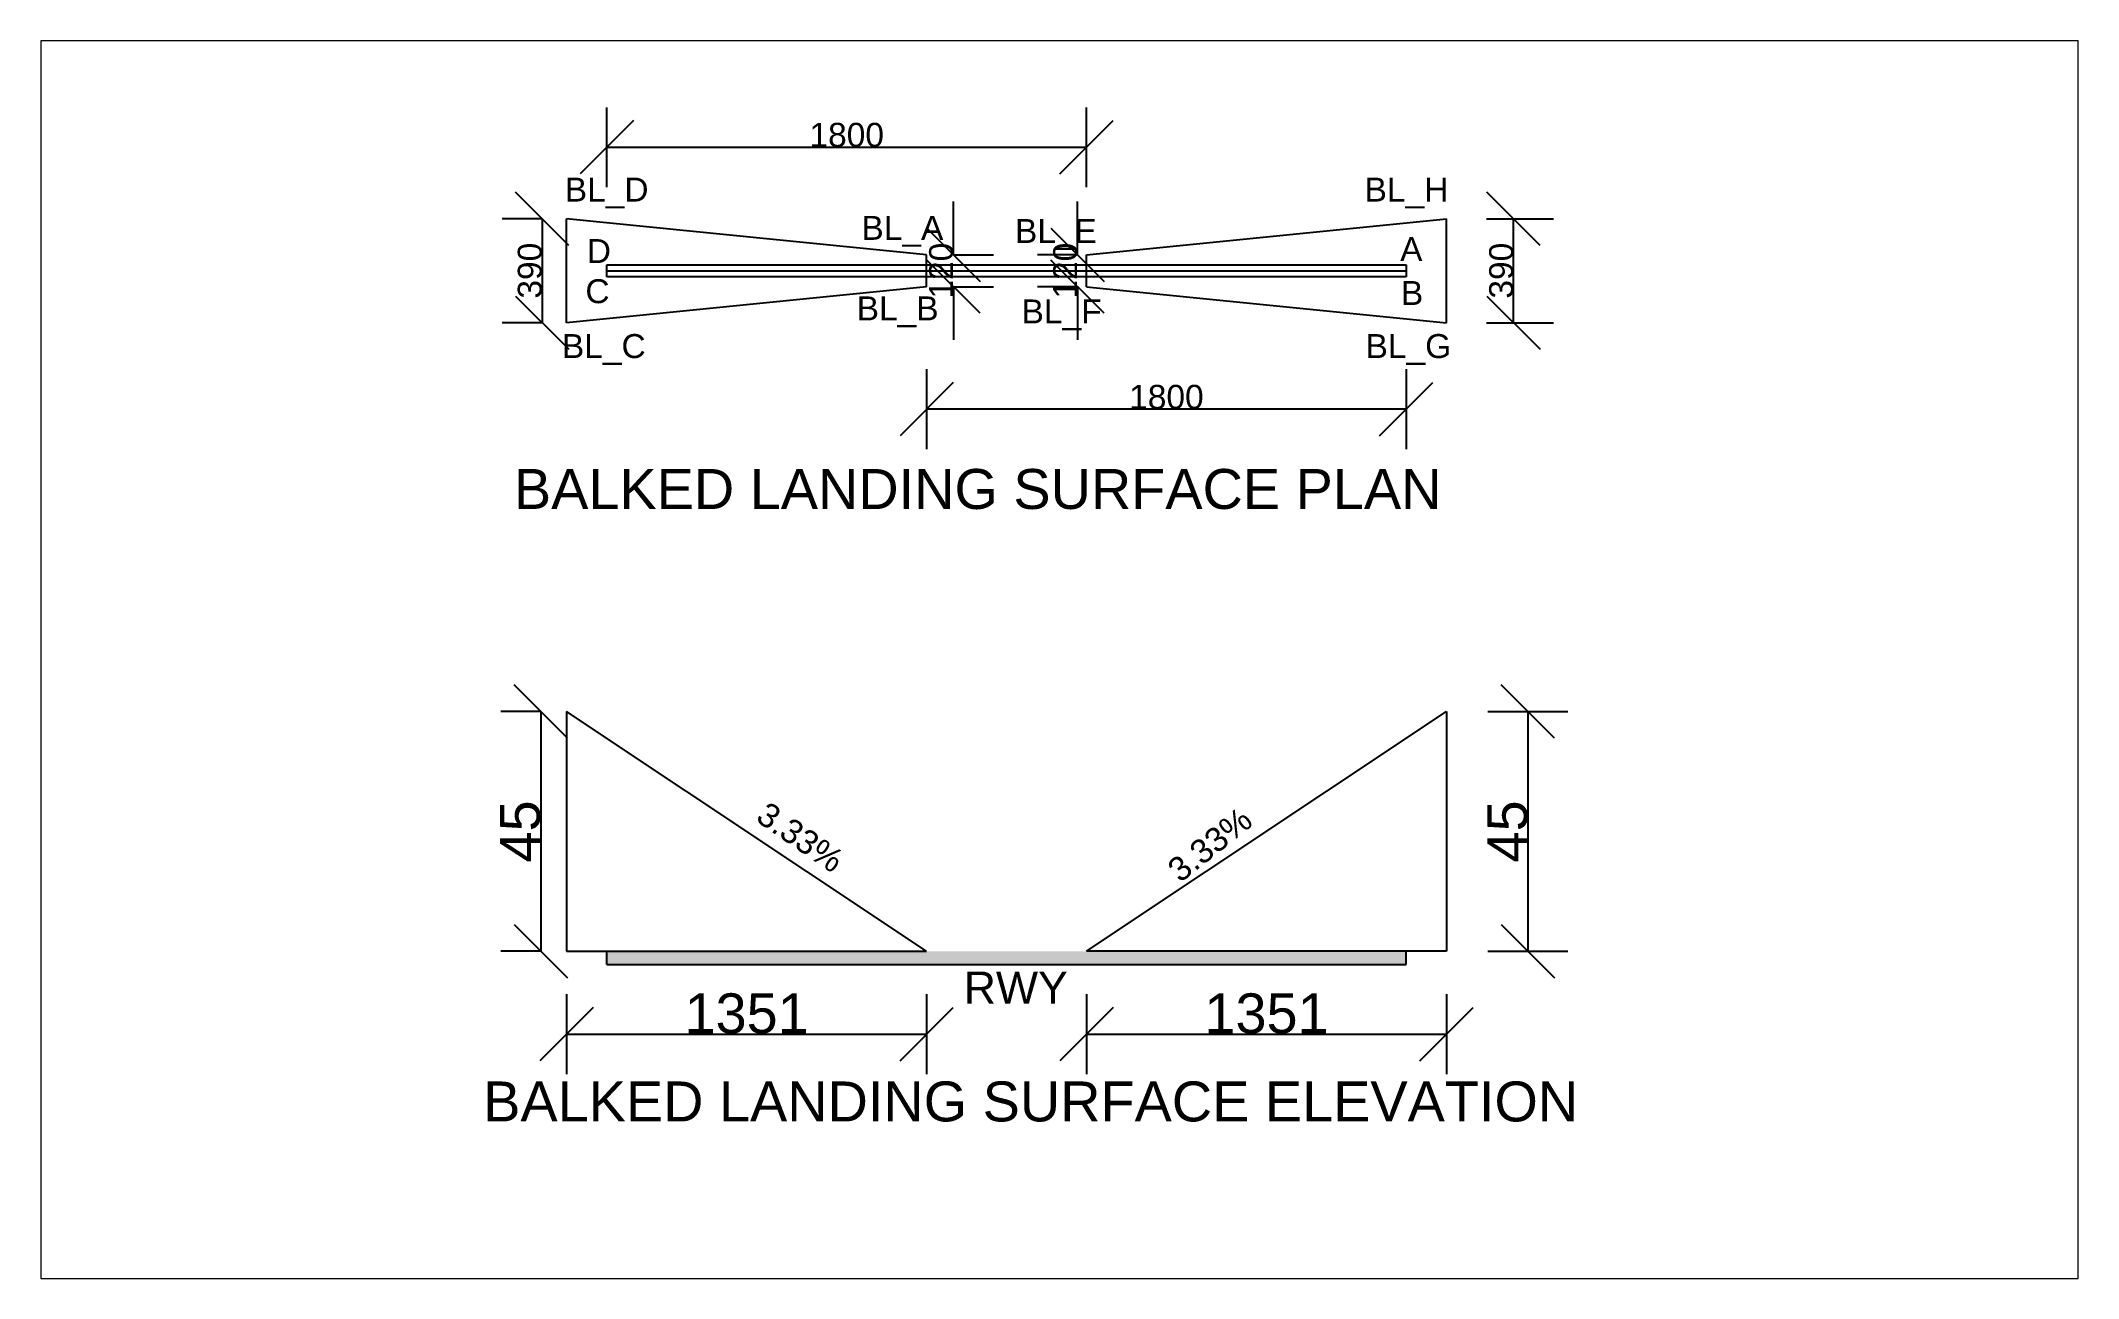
# Paper-space layout 'BL' of a CAD drawing. Header units: metres. Extents: x 0.2 to 11.4, y 0.2 to 7.
# The model-space entities are those that its viewports show. They can reach past a viewport. Long polylines and large blocks are cut down to what shows.
import ezdxf

# ---------------------------------------------------------------- set-up
doc = ezdxf.new("R2010")
doc.units = ezdxf.units.M
doc.header["$MEASUREMENT"] = 0
doc.linetypes.add('ACAD_ISO02W100', pattern=[15, 12, -3])
for name, color, linetype in [('Approach', 20, 'Continuous'), ('Approach Elev', 132, 'Continuous'), ('Dimtxt', 82, 'Continuous'), ('Runway', 10, 'Continuous'), ('RWY CL', 80, 'ACAD_ISO02W100'), ('Text', 240, 'Continuous')]:
    doc.layers.add(name, color=color, linetype=linetype)
doc.layers.add('Blk landing', color=7, linetype='Continuous', true_color=0xf7c318)
doc.styles.add('Dimtxt', font='arial.ttf', dxfattribs={"height": 425})
doc.styles.add('style1', font='arial.ttf', dxfattribs={"height": 250})
doc.dimstyles.new('Elev standard', dxfattribs={"dimtxt": 425, "dimasz": 200, "dimexe": 150, "dimexo": 150, "dimgap": 0.09, "dimtad": 1, "dimdec": 0, "dimlfac": 0.05, "dimzin": 0, "dimdsep": 46, "dimtxsty": 'Dimtxt', "dimblk": 'OBLIQUE', "dimcen": 0.09, "dimclrt": 256, "dimadec": 0, "dimazin": 0, "dimtfac": 1, "dimtdec": 0, "dimtix": 1, "dimtofl": 0, "dimtmove": 0, "dimatfit": 0, "dimfxl": 150, "dimfxlon": 1, "dimtolj": 1, "dimtzin": 0, "dimarcsym": 0})
doc.dimstyles.get("Standard").update_dxf_attribs({"dimtxt": 425, "dimasz": 200, "dimexe": 150, "dimexo": 150, "dimgap": 0.09, "dimtad": 1, "dimdec": 0, "dimzin": 0, "dimdsep": 46, "dimtxsty": 'Dimtxt', "dimblk": 'OBLIQUE', "dimcen": 0.09, "dimclrt": 256, "dimadec": 0, "dimazin": 0, "dimtfac": 1, "dimtdec": 0, "dimtix": 1, "dimtofl": 0, "dimtmove": 0, "dimatfit": 0, "dimfxl": 150, "dimfxlon": 1, "dimtolj": 1, "dimtzin": 0, "dimarcsym": 0})

# ---------------------------------------------------------------- blocks, each defined once
blk = doc.blocks.new('_Oblique')
at = {"color": 0, "linetype": 'ByBlock', "lineweight": -2}
blk.add_line((-0.5, -0.5), (0.5, 0.5), dxfattribs=at)
blk = doc.blocks.new('*D55')
at = {"layer": 'Defpoints', "color": 0, "transparency": 16777216}
for p in [(265574.7, 34348.2), (265541.3, 34228.2), (265574.7, 34228.2)]:
    blk.add_point(p, dxfattribs=at)
at = {"layer": 'Dimtxt', "color": 0, "lineweight": -2, "transparency": 16777216}
for p, q in [((265541.3, 34348.2), (265541.3, 34548.2)), ((265541.3, 34348.2), (265391.3, 34348.2)), ((265541.3, 34228.2), (265391.3, 34228.2)), ((265541.3, 34228.2), (265541.3, 34028.2))]:
    blk.add_line(p, q, dxfattribs=at)
at = {"layer": 'Dimtxt', "color": 0, "lineweight": -2, "transparency": 16777216, "xscale": 200, "yscale": 200, "zscale": 200}
for p, rotation in [((265541.3, 34348.2), 270), ((265541.3, 34228.2), 90)]:
    blk.add_blockref('_Oblique', p, dxfattribs=dict(at, rotation=rotation))
at = {"layer": 'Dimtxt', "transparency": 16777216, "insert": (265495.2, 34288.2), "char_height": 425, "attachment_point": 5, "rotation": 90, "style": 'Dimtxt'}
blk.add_mtext('\\A1;{\\H0.21176x;120}', dxfattribs=at)
blk = doc.blocks.new('*D56')
at = {"layer": 'Defpoints', "color": 0, "transparency": 16777216}
for p in [(263623.4, 34483.3), (263531.6, 34093), (263623.4, 34093)]:
    blk.add_point(p, dxfattribs=at)
at = {"layer": 'Dimtxt', "color": 0, "lineweight": -2, "transparency": 16777216}
for p, q in [((263531.6, 34483.3), (263381.6, 34483.3)), ((263531.6, 34483.3), (263531.6, 34093)), ((263531.6, 34093), (263381.6, 34093))]:
    blk.add_line(p, q, dxfattribs=at)
at = {"layer": 'Dimtxt', "color": 0, "lineweight": -2, "transparency": 16777216, "xscale": 200, "yscale": 200, "zscale": 200}
for p, rotation in [((263531.6, 34483.3), 90), ((263531.6, 34093), 270)]:
    blk.add_blockref('_Oblique', p, dxfattribs=dict(at, rotation=rotation))
at = {"layer": 'Dimtxt', "transparency": 16777216, "insert": (263485.6, 34288.2), "char_height": 425, "attachment_point": 5, "rotation": 90, "style": 'Dimtxt'}
blk.add_mtext('\\A1;{\\H0.21176x;390}', dxfattribs=at)
blk = doc.blocks.new('*D57')
at = {"layer": 'Defpoints', "color": 0, "transparency": 16777216}
for p in [(264974.7, 34348.2), (264974.7, 34228.2), (265075.6, 34228.2)]:
    blk.add_point(p, dxfattribs=at)
at = {"layer": 'Dimtxt', "color": 0, "lineweight": -2, "transparency": 16777216}
for p, q in [((265075.6, 34348.2), (265075.6, 34548.2)), ((265075.6, 34348.2), (265225.6, 34348.2)), ((265075.6, 34228.2), (265225.6, 34228.2)), ((265075.6, 34228.2), (265075.6, 34028.2))]:
    blk.add_line(p, q, dxfattribs=at)
at = {"layer": 'Dimtxt', "color": 0, "lineweight": -2, "transparency": 16777216, "xscale": 200, "yscale": 200, "zscale": 200}
for p, rotation in [((265075.6, 34348.2), 270), ((265075.6, 34228.2), 90)]:
    blk.add_blockref('_Oblique', p, dxfattribs=dict(at, rotation=rotation))
at = {"layer": 'Dimtxt', "transparency": 16777216, "insert": (265029.6, 34288.2), "char_height": 425, "attachment_point": 5, "rotation": 90, "style": 'Dimtxt'}
blk.add_mtext('\\A1;{\\H0.21176x;120}', dxfattribs=at)
blk = doc.blocks.new('*D58')
at = {"layer": 'Defpoints', "color": 0, "transparency": 16777216}
for p in [(265574.7, 34751.4), (263774.7, 34288.2), (265574.7, 34288.2)]:
    blk.add_point(p, dxfattribs=at)
at = {"layer": 'Dimtxt', "color": 0, "lineweight": -2, "transparency": 16777216}
for p, q in [((263774.7, 34601.4), (263774.7, 34901.4)), ((265574.7, 34601.4), (265574.7, 34901.4)), ((263774.7, 34751.4), (265574.7, 34751.4))]:
    blk.add_line(p, q, dxfattribs=at)
at = {"layer": 'Dimtxt', "color": 0, "lineweight": -2, "transparency": 16777216, "xscale": 200, "yscale": 200, "zscale": 200, "rotation": 180}
blk.add_blockref('_Oblique', (263774.7, 34751.4), dxfattribs=at)
at = {"layer": 'Dimtxt', "color": 0, "lineweight": -2, "transparency": 16777216, "xscale": 200, "yscale": 200, "zscale": 200}
blk.add_blockref('_Oblique', (265574.7, 34751.4), dxfattribs=at)
at = {"layer": 'Dimtxt', "transparency": 16777216, "insert": (264674.7, 34797.5), "char_height": 425, "attachment_point": 5, "style": 'Dimtxt'}
blk.add_mtext('\\A1;{\\H0.21176x;1800}', dxfattribs=at)
blk = doc.blocks.new('*D59')
at = {"layer": 'Defpoints', "color": 0, "transparency": 16777216}
for p in [(266926.1, 34483.3), (267177.8, 34483.3), (266926.1, 34093)]:
    blk.add_point(p, dxfattribs=at)
at = {"layer": 'Dimtxt', "color": 0, "lineweight": -2, "transparency": 16777216}
for p, q in [((267076.1, 34483.3), (267327.8, 34483.3)), ((267177.8, 34093), (267177.8, 34483.3)), ((267076.1, 34093), (267327.8, 34093))]:
    blk.add_line(p, q, dxfattribs=at)
at = {"layer": 'Dimtxt', "color": 0, "lineweight": -2, "transparency": 16777216, "xscale": 200, "yscale": 200, "zscale": 200}
for p, rotation in [((267177.8, 34483.3), 90), ((267177.8, 34093), 270)]:
    blk.add_blockref('_Oblique', p, dxfattribs=dict(at, rotation=rotation))
at = {"layer": 'Dimtxt', "transparency": 16777216, "insert": (267131.8, 34288.2), "char_height": 425, "attachment_point": 5, "rotation": 90, "style": 'Dimtxt'}
blk.add_mtext('\\A1;{\\H0.21176x;390}', dxfattribs=at)
blk = doc.blocks.new('*D60')
at = {"layer": 'Defpoints', "color": 0, "transparency": 16777216}
for p in [(264974.7, 34288.2), (266774.7, 34288.2), (264974.7, 33767.9)]:
    blk.add_point(p, dxfattribs=at)
at = {"layer": 'Dimtxt', "color": 0, "lineweight": -2, "transparency": 16777216}
for p, q in [((264974.7, 33917.9), (264974.7, 33617.9)), ((266774.7, 33917.9), (266774.7, 33617.9)), ((266774.7, 33767.9), (264974.7, 33767.9))]:
    blk.add_line(p, q, dxfattribs=at)
at = {"layer": 'Dimtxt', "color": 0, "lineweight": -2, "transparency": 16777216, "xscale": 200, "yscale": 200, "zscale": 200, "rotation": 180}
blk.add_blockref('_Oblique', (264974.7, 33767.9), dxfattribs=at)
at = {"layer": 'Dimtxt', "color": 0, "lineweight": -2, "transparency": 16777216, "xscale": 200, "yscale": 200, "zscale": 200}
blk.add_blockref('_Oblique', (266774.7, 33767.9), dxfattribs=at)
at = {"layer": 'Dimtxt', "transparency": 16777216, "insert": (265874.7, 33813.9), "char_height": 425, "attachment_point": 5, "style": 'Dimtxt'}
blk.add_mtext('\\A1;{\\H0.21176x;1800}', dxfattribs=at)
blk = doc.blocks.new('*D61')
at = {"layer": 'Defpoints', "color": 0, "transparency": 16777216}
for p in [(266926.1, 32633.2), (266926.1, 31733.2), (267231.6, 31733.2)]:
    blk.add_point(p, dxfattribs=at)
at = {"layer": 'Dimtxt', "color": 0, "lineweight": -2, "transparency": 16777216}
for p, q in [((267081.6, 32633.2), (267381.6, 32633.2)), ((267231.6, 32633.2), (267231.6, 31733.2)), ((267081.6, 31733.2), (267381.6, 31733.2))]:
    blk.add_line(p, q, dxfattribs=at)
at = {"layer": 'Dimtxt', "color": 0, "lineweight": -2, "transparency": 16777216, "xscale": 200, "yscale": 200, "zscale": 200}
for p, rotation in [((267231.6, 32633.2), 90), ((267231.6, 31733.2), 270)]:
    blk.add_blockref('_Oblique', p, dxfattribs=dict(at, rotation=rotation))
at = {"layer": 'Dimtxt', "transparency": 16777216, "insert": (267155.2, 32183.2), "char_height": 425, "attachment_point": 5, "rotation": 90, "style": 'Dimtxt'}
blk.add_mtext('\\A1;{\\H0.35294x;45}', dxfattribs=at)
blk = doc.blocks.new('*D62')
at = {"layer": 'Defpoints', "color": 0, "transparency": 16777216}
for p in [(263623.4, 32633.2), (263526.1, 31733.2), (263623.4, 31733.2)]:
    blk.add_point(p, dxfattribs=at)
at = {"layer": 'Dimtxt', "color": 0, "lineweight": -2, "transparency": 16777216}
for p, q in [((263526.1, 32633.2), (263376.1, 32633.2)), ((263526.1, 32633.2), (263526.1, 31733.2)), ((263526.1, 31733.2), (263376.1, 31733.2))]:
    blk.add_line(p, q, dxfattribs=at)
at = {"layer": 'Dimtxt', "color": 0, "lineweight": -2, "transparency": 16777216, "xscale": 200, "yscale": 200, "zscale": 200}
for p, rotation in [((263526.1, 32633.2), 90), ((263526.1, 31733.2), 270)]:
    blk.add_blockref('_Oblique', p, dxfattribs=dict(at, rotation=rotation))
at = {"layer": 'Dimtxt', "transparency": 16777216, "insert": (263449.8, 32183.2), "char_height": 425, "attachment_point": 5, "rotation": 90, "style": 'Dimtxt'}
blk.add_mtext('\\A1;{\\H0.35294x;45}', dxfattribs=at)
blk = doc.blocks.new('*D63')
at = {"layer": 'Defpoints', "color": 0, "transparency": 16777216}
for p in [(263623.4, 31733.2), (264974.7, 31733.2), (264974.7, 31422.5)]:
    blk.add_point(p, dxfattribs=at)
at = {"layer": 'Dimtxt', "color": 0, "lineweight": -2, "transparency": 16777216}
for p, q in [((263623.4, 31572.5), (263623.4, 31272.5)), ((264974.7, 31572.5), (264974.7, 31272.5)), ((263623.4, 31422.5), (264974.7, 31422.5))]:
    blk.add_line(p, q, dxfattribs=at)
at = {"layer": 'Dimtxt', "color": 0, "lineweight": -2, "transparency": 16777216, "xscale": 200, "yscale": 200, "zscale": 200, "rotation": 180}
blk.add_blockref('_Oblique', (263623.4, 31422.5), dxfattribs=at)
at = {"layer": 'Dimtxt', "color": 0, "lineweight": -2, "transparency": 16777216, "xscale": 200, "yscale": 200, "zscale": 200}
blk.add_blockref('_Oblique', (264974.7, 31422.5), dxfattribs=at)
at = {"layer": 'Dimtxt', "transparency": 16777216, "insert": (264299, 31499.2), "char_height": 425, "attachment_point": 5, "style": 'Dimtxt'}
blk.add_mtext('\\A1;{\\H0.35294x;1351}', dxfattribs=at)
blk = doc.blocks.new('*D64')
at = {"layer": 'Defpoints', "color": 0, "transparency": 16777216}
for p in [(265574.7, 31733.2), (266926.1, 31733.2), (266926.1, 31422.5)]:
    blk.add_point(p, dxfattribs=at)
at = {"layer": 'Dimtxt', "color": 0, "lineweight": -2, "transparency": 16777216}
for p, q in [((265574.7, 31572.5), (265574.7, 31272.5)), ((266926.1, 31572.5), (266926.1, 31272.5)), ((265574.7, 31422.5), (266926.1, 31422.5))]:
    blk.add_line(p, q, dxfattribs=at)
at = {"layer": 'Dimtxt', "color": 0, "lineweight": -2, "transparency": 16777216, "xscale": 200, "yscale": 200, "zscale": 200, "rotation": 180}
blk.add_blockref('_Oblique', (265574.7, 31422.5), dxfattribs=at)
at = {"layer": 'Dimtxt', "color": 0, "lineweight": -2, "transparency": 16777216, "xscale": 200, "yscale": 200, "zscale": 200}
blk.add_blockref('_Oblique', (266926.1, 31422.5), dxfattribs=at)
at = {"layer": 'Dimtxt', "transparency": 16777216, "insert": (266250.4, 31499.2), "char_height": 425, "attachment_point": 5, "style": 'Dimtxt'}
blk.add_mtext('\\A1;{\\H0.35294x;1351}', dxfattribs=at)

msp = doc.modelspace()

# ---------------------------------------------------------------- hatches: boundary and pattern name
at = {"layer": 'Approach Elev'}
h = msp.add_hatch(color=256, dxfattribs=at)
h.dxf.hatch_style = 1
h.paths.add_polyline_path([(266774.7, 31733.2), (263774.7, 31733.2), (263774.7, 31683.2), (266774.7, 31683.2)])

# ---------------------------------------------------------------- linework, layer by layer
at = {"layer": 'Approach'}
msp.add_line((263774.7, 31683.2), (266774.7, 31683.2), dxfattribs=at)
at = {"layer": 'Approach Elev'}
for p, q in [((263774.7, 31683.2), (263774.7, 31733.2)), ((266774.7, 31683.2), (266774.7, 31733.2))]:
    msp.add_line(p, q, dxfattribs=at)
at = {"layer": 'Blk landing'}
for p, q in [((263623.4, 34093), (263623.4, 34483.3)), ((264974.7, 34348.2), (263623.4, 34483.3)), ((265574.7, 34348.2), (266926.1, 34483.3)), ((266926.1, 34093), (266926.1, 34483.3)), ((264974.7, 34228.2), (264974.7, 34348.2)), ((265574.7, 34228.2), (265574.7, 34348.2)), ((264974.7, 34228.2), (263623.4, 34093)), ((265574.7, 34228.2), (266926.1, 34093)), ((264974.7, 31733.2), (263623.4, 32633.2)), ((263623.4, 32633.2), (263623.4, 31733.2)), ((265574.7, 31733.2), (266926.1, 32633.2)), ((266926.1, 32633.2), (266926.1, 31733.2)), ((263623.4, 31733.2), (264974.7, 31733.2)), ((266926.1, 31733.2), (265574.7, 31733.2))]:
    msp.add_line(p, q, dxfattribs=at)
at = {"layer": 'Runway'}
for p, q in [((263774.7, 34310.7), (266774.7, 34310.7)), ((263774.7, 34265.7), (263774.7, 34310.7)), ((266774.7, 34265.7), (263774.7, 34265.7)), ((266774.7, 34310.7), (266774.7, 34265.7))]:
    msp.add_line(p, q, dxfattribs=at)
at = {"layer": 'RWY CL', "ltscale": 10}
msp.add_line((263774.7, 34288.2), (266774.7, 34288.2), dxfattribs=at)

# ---------------------------------------------------------------- texts
at = {"layer": 'Approach', "char_height": 150, "attachment_point": 1, "style": 'Dimtxt'}
for s, insert in [('BALKED LANDING SURFACE PLAN', (263425.6, 33543.7)), ('BALKED LANDING SURFACE ELEVATION', (263310.2, 31244.5))]:
    msp.add_mtext_dynamic_manual_height_columns(s, width=13303.507, gutter_width=2125, heights=[0], dxfattribs=dict(at, insert=insert))
at = {"layer": 'Dimtxt', "char_height": 90, "attachment_point": 1, "style": 'style1'}
for insert, rotation in [((264379.6, 32299.6), 325.55692), ((265870.2, 32058.4), 38.55174)]:
    msp.add_mtext_dynamic_manual_height_columns('3.33%', width=99.134, gutter_width=1, heights=[0], dxfattribs=dict(at, insert=insert, rotation=rotation))
at = {"layer": 'Dimtxt', "insert": (265113.7, 31656.9), "char_height": 120, "attachment_point": 1, "style": 'Dimtxt'}
msp.add_mtext_dynamic_manual_height_columns('RWY', width=1650.888, gutter_width=1000, heights=[0], dxfattribs=at)
at = {"layer": 'Text', "char_height": 90, "style": 'style1'}
for s, insert, attachment_point in [('BL_D', (263616.4, 34637.7), 1), ('BL_H', (266933, 34637.7), 3), ('BL_A', (264729.9, 34493.9), 1), ('BL_E', (265613.8, 34482.4), 3), ('D', (263789.8, 34406.9), 3), ('A', (266835.8, 34414.1), 3), ('C', (263784.6, 34256.2), 3), ('BL_B', (264712.1, 34191.8), 1), ('B', (266838.7, 34249.6), 3), ('BL_F', (265631.6, 34180.2), 3), ('BL_C', (263605.7, 34050.2), 1), ('BL_G', (266943.7, 34050.2), 3)]:
    msp.add_mtext_dynamic_manual_height_columns(s, width=99.134, gutter_width=1, heights=[0], dxfattribs=dict(at, insert=insert, attachment_point=attachment_point))

# ---------------------------------------------------------------- dimensions: what is measured, and where the dimension line sits
at = {"layer": 'Dimtxt'}
for base, p1, p2, text, picture, middle in [((265574.7, 34751.4), (263774.7, 34288.2), (265574.7, 34288.2), '{\\H0.21176x;<>}', '*D58', (264674.7, 34797.5)), ((264974.7, 33767.9), (266774.7, 34288.2), (264974.7, 34288.2), '{\\H0.21176x;<>}', '*D60', (265874.7, 33813.9)), ((264974.7, 31422.5), (263623.4, 31733.2), (264974.7, 31733.2), '{\\H0.35294x;<>}', '*D63', (264299, 31499.2)), ((266926.1, 31422.5), (265574.7, 31733.2), (266926.1, 31733.2), '{\\H0.35294x;<>}', '*D64', (266250.4, 31499.2))]:
    dim = msp.add_linear_dim(base=base, p1=p1, p2=p2, text=text, dimstyle='Standard', dxfattribs=at)
    dim.commit()
    dim.dimension.update_dxf_attribs({"geometry": picture, "text_midpoint": middle})
for base, p1, p2, text, dimstyle, picture, middle in [((263531.6, 34093), (263623.4, 34483.3), (263623.4, 34093), '{\\H0.21176x;<>}', 'Standard', '*D56', (263485.6, 34288.2)), ((265075.6, 34228.2), (264974.7, 34348.2), (264974.7, 34228.2), '{\\H0.21176x;<>}', 'Standard', '*D57', (265029.6, 34288.2)), ((265541.3, 34228.2), (265574.7, 34348.2), (265574.7, 34228.2), '{\\H0.21176x;<>}', 'Standard', '*D55', (265495.2, 34288.2)), ((267177.8, 34483.3), (266926.1, 34093), (266926.1, 34483.3), '{\\H0.21176x;<>}', 'Standard', '*D59', (267131.8, 34288.2)), ((263526.1, 31733.2), (263623.4, 32633.2), (263623.4, 31733.2), '{\\H0.35294x;<>}', 'Elev standard', '*D62', (263449.8, 32183.2)), ((267231.6, 31733.2), (266926.1, 32633.2), (266926.1, 31733.2), '{\\H0.35294x;<>}', 'Elev standard', '*D61', (267155.2, 32183.2))]:
    dim = msp.add_linear_dim(base=base, p1=p1, p2=p2, angle=90, text=text, dimstyle=dimstyle, dxfattribs=at)
    dim.commit()
    dim.dimension.update_dxf_attribs({"geometry": picture, "text_midpoint": middle})

psp = doc.layouts.new('BL')

# ---------------------------------------------------------------- viewports
at = {"layer": '0'}
psp.add_viewport(center=(5.787, 3.606), size=(11.145, 6.77023), view_center_point=(265473.622, 32828.25), view_height=4645.60755, dxfattribs=at)

doc.saveas('drawing.dxf')
